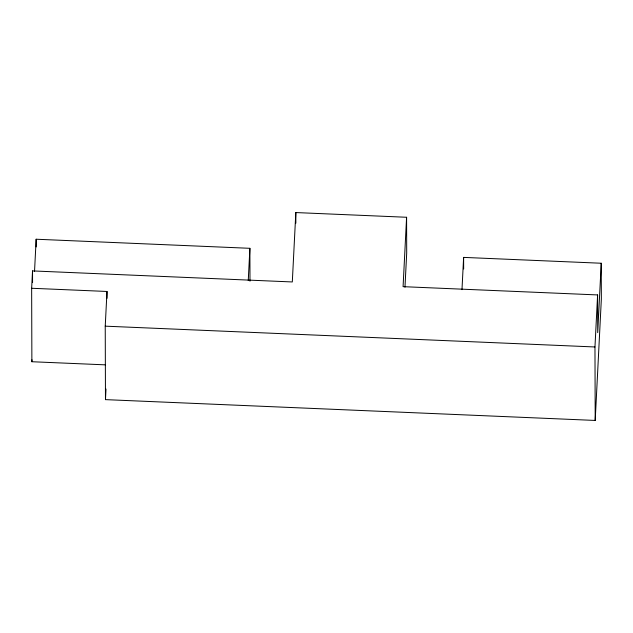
<?xml version="1.0" encoding="UTF-8"?>
<svg xmlns="http://www.w3.org/2000/svg" width="633" height="633" viewBox="0 0 633 633"><rect width="100%" height="100%" fill="white"/><g stroke="black" fill="none" stroke-linecap="round" stroke-linejoin="round"><path stroke-width="0.95" d="M105.268 364.845L31.879 361.728L31.65 288.268L32.528 270.916L292.311 281.954L295.825 212.561L406.592 217.269L406.702 253.034L404.97 287.24M34.53 271.478L36.16 239.227L249.893 248.31L249.995 281.171M31.879 361.728L31.982 359.758M461.987 289.645L463.617 257.394L601.239 263.241L601.35 298.998L595.202 420.439L105.466 399.629L105.236 326.161L106.993 291.465L31.65 288.268M105.466 399.629L106.004 389.026M248.255 280.561L249.893 248.31M406.592 217.269L403.079 286.662L597.599 294.931L597.718 332.626L601.239 263.241M595.202 420.439L594.965 346.971L597.599 294.931M105.236 326.161L594.965 346.971M463.617 257.394L463.657 268.985M295.825 212.561L295.856 223.196M106.993 291.465L107.017 298.325M36.16 239.227L36.192 246.957M32.528 270.916L32.568 282.516"/></g></svg>
